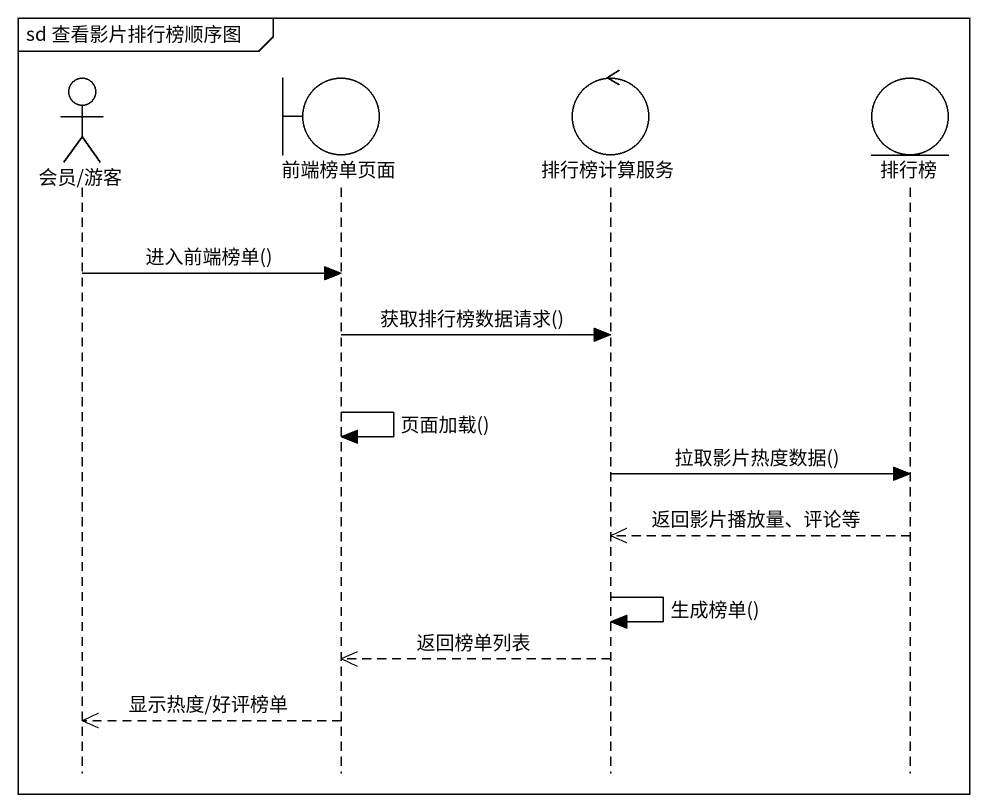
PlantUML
@startuml
mainframe sd 查看影片排行榜顺序图
hide footbox
actor "会员/游客" as 会员_游客
boundary 前端榜单页面
control 排行榜计算服务
entity 排行榜

会员_游客 -> 前端榜单页面 : 进入前端榜单()
前端榜单页面 -> 排行榜计算服务 : 获取排行榜数据请求()
前端榜单页面 -> 前端榜单页面 : 页面加载()
排行榜计算服务 -> 排行榜 : 拉取影片热度数据()
排行榜 -->> 排行榜计算服务 : 返回影片播放量、评论等
排行榜计算服务 -> 排行榜计算服务 : 生成榜单()
排行榜计算服务 -->> 前端榜单页面 : 返回榜单列表
前端榜单页面 -->> 会员_游客 : 显示热度/好评榜单
@enduml
